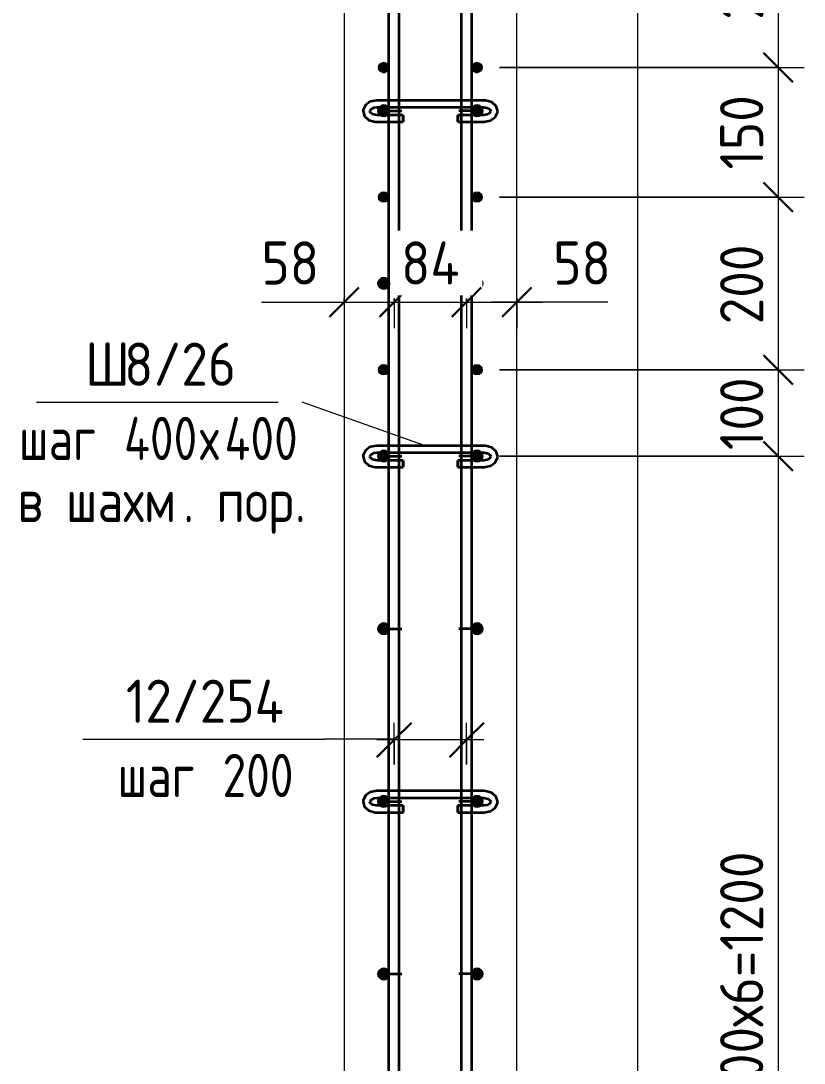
# Model space of a CAD drawing. Header units: millimetres. Extents: x 2384 to 38512, y -3571 to 48684.
# Drawn here: x 32998 to 33905, y -2023 to -816 of the extents above; entities that cross this region are included whole.
import ezdxf

# ---------------------------------------------------------------- set-up
doc = ezdxf.new("R2010")
doc.units = ezdxf.units.MM
for name, color, linetype, lineweight in [('AA_Dim', 7, 'Continuous', 9), ('AA_Dim-20', 7, 'Continuous', 9), ('AA_Oformlenie', 7, 'Continuous', 9), ('AA_Vinoska', 7, 'Continuous', 9), ('AF_Stena_Опалубка', 253, 'Continuous', 20), ('Gen_Text', 7, 'Continuous', 9), ('KR_Armatura', 7, 'Continuous', 20), ('KR_Armatura_Tonkie', 7, 'Continuous', 20)]:
    doc.layers.add(name, color=color, linetype=linetype, lineweight=lineweight)
doc.styles.add('ISOCPEUR_1', font='isocpeur.ttf', dxfattribs={"width": 0.9, "height": 50})
doc.styles.add('ISOCPEUR_2', font='isocpeur.ttf', dxfattribs={"width": 0.8, "height": 50})
doc.styles.add('ISOCPEUR_3', font='isocpeur.ttf', dxfattribs={"width": 0.85, "height": 50})
doc.dimstyles.new('00_Точн_3_знака__прозр__1', dxfattribs={"dimscale": 304.8, "dimtxt": 49.799059, "dimasz": 0.111549, "dimexe": 0.098425, "dimexo": 0.065617, "dimgap": 0.006562, "dimtad": 1, "dimdec": 3, "dimrnd": 0.001, "dimdsep": 46, "dimtxsty": 'ISOCPEUR_1', "dimblk1": 'OBLIQUE', "dimblk2": 'OBLIQUE', "dimsah": 1, "dimcen": 0.09, "dimdle": 0.098425, "dimazin": 0, "dimtfac": 1, "dimtdec": 4, "dimtix": 1, "dimtmove": 0, "dimatfit": 3, "dimfxl": 1, "dimtvp": 1, "dimtolj": 1, "dimtzin": 0, "dimlwd": 18, "dimlwe": 18, "dimarcsym": 2})
doc.dimstyles.new('01_Точн_3_знака__непрозр_', dxfattribs={"dimscale": 304.8, "dimtxt": 49.799059, "dimasz": 0.111549, "dimexe": 0.098425, "dimexo": 0.065617, "dimgap": 0.016404, "dimtad": 1, "dimdec": 3, "dimrnd": 0.001, "dimdsep": 46, "dimtxsty": 'ISOCPEUR_1', "dimblk1": 'OBLIQUE', "dimblk2": 'OBLIQUE', "dimsah": 1, "dimcen": 0.09, "dimdle": 0.098425, "dimazin": 0, "dimtfac": 1, "dimtdec": 4, "dimtix": 1, "dimtmove": 1, "dimatfit": 3, "dimfxl": 1, "dimtvp": 1, "dimtfill": 1, "dimtolj": 1, "dimtzin": 0, "dimlwd": 18, "dimlwe": 18, "dimarcsym": 2})
doc.dimstyles.new('01_Точн_3_знака__непрозр__1', dxfattribs={"dimscale": 304.8, "dimtxt": 49.799059, "dimasz": 0.111549, "dimexe": 0.098425, "dimexo": 0.065617, "dimgap": 0.016404, "dimtad": 1, "dimdec": 3, "dimrnd": 0.001, "dimdsep": 46, "dimtxsty": 'ISOCPEUR_1', "dimblk1": 'OBLIQUE', "dimblk2": 'OBLIQUE', "dimsah": 1, "dimcen": 0.09, "dimdle": 0.098425, "dimazin": 0, "dimtfac": 1, "dimtdec": 4, "dimtix": 1, "dimtmove": 0, "dimatfit": 3, "dimfxl": 1, "dimtvp": 1, "dimtfill": 1, "dimtolj": 1, "dimtzin": 0, "dimlwd": 18, "dimlwe": 18, "dimarcsym": 2})
doc.dimstyles.new('10_Раскладка_арматуры_с_засечками', dxfattribs={"dimscale": 304.8, "dimtxt": 0.18, "dimasz": 0.131234, "dimexe": 0.065617, "dimexo": 0, "dimgap": 0, "dimtad": 1, "dimdec": 3, "dimrnd": 0.001, "dimdsep": 46, "dimtxsty": 'ISOCPEUR_2', "dimblk1": 'OBLIQUE', "dimblk2": 'OBLIQUE', "dimsah": 1, "dimcen": 0.09, "dimdle": 0.065617, "dimazin": 0, "dimtfac": 1, "dimtdec": 4, "dimtix": 1, "dimtmove": 0, "dimatfit": 3, "dimfxl": 1, "dimtvp": 1, "dimtolj": 1, "dimtzin": 0, "dimlwd": 18, "dimlwe": 18, "dimarcsym": 2})

# ---------------------------------------------------------------- blocks, each defined once
blk = doc.blocks.new('261_Шпилька массив _НесАрм_РабПлоск_ - 8 А240-3919096-Сечение 10')
at = {"layer": 'KR_Armatura_Tonkie', "lineweight": 35}
for p, q in [((5362.1, -908), (5348.1, -908)), ((5348.1, -916), (5351.6, -916)), ((5360.5, -916), (5361.9, -916)), ((5374.1, -908), (5362.1, -908)), ((5362.1, -916), (5374.1, -916)), ((5446.1, -908), (5374.1, -908)), ((5374.1, -916), (5446.1, -916)), ((5458.1, -908), (5446.1, -908)), ((5446.1, -916), (5458.1, -916)), ((5472.1, -908), (5458.1, -908)), ((5458.1, -916), (5459.6, -916)), ((5468.5, -916), (5472.1, -916)), ((5352.8, -925), (5348.1, -925)), ((5361.9, -925), (5359.3, -925)), ((5374.1, -925), (5362.1, -925)), ((5378.4, -925), (5374.1, -925)), ((5378.4, -925), (5378.4, -931.8)), ((5378.4, -926.2), (5378.4, -925.1)), ((5378.4, -929.8), (5378.4, -926.2)), ((5446.1, -925), (5441.8, -925)), ((5441.8, -931.8), (5441.8, -925)), ((5441.8, -925.1), (5441.8, -926.2)), ((5441.8, -926.2), (5441.8, -929.8)), ((5458.1, -925), (5446.1, -925)), ((5460.8, -925), (5458.1, -925)), ((5472.1, -925), (5467.3, -925)), ((5348.1, -933), (5362.1, -933)), ((5362.1, -933), (5374.1, -933)), ((5374.1, -933), (5378.4, -933)), ((5378.4, -932.8), (5378.4, -930)), ((5378.4, -931.8), (5378.4, -933)), ((5441.8, -930), (5441.8, -932.8)), ((5441.8, -933), (5441.8, -931.8)), ((5441.8, -933), (5446.1, -933)), ((5446.1, -933), (5458.1, -933)), ((5458.1, -933), (5472.1, -933)), ((5361.9, -1308), (5348.1, -1308)), ((5348.1, -1316), (5351.6, -1316)), ((5360.5, -1316), (5361.9, -1316)), ((5374.1, -1308), (5362.1, -1308)), ((5362.1, -1316), (5374.1, -1316)), ((5446.1, -1308), (5374.1, -1308)), ((5374.1, -1316), (5446.1, -1316)), ((5458.1, -1308), (5446.1, -1308)), ((5446.1, -1316), (5458.1, -1316)), ((5472.1, -1308), (5458.1, -1308)), ((5458.1, -1316), (5459.6, -1316)), ((5468.5, -1316), (5472.1, -1316)), ((5352.8, -1325), (5348.1, -1325)), ((5361.9, -1325), (5359.3, -1325)), ((5374.1, -1325), (5362.1, -1325)), ((5378.4, -1325), (5374.1, -1325)), ((5378.4, -1325), (5378.4, -1331.8)), ((5378.4, -1326.2), (5378.4, -1325.1)), ((5378.4, -1332.8), (5378.4, -1326.2)), ((5446.1, -1325), (5441.8, -1325)), ((5441.8, -1331.8), (5441.8, -1325)), ((5441.8, -1325.1), (5441.8, -1326.2)), ((5441.8, -1326.2), (5441.8, -1332.8)), ((5458.1, -1325), (5446.1, -1325)), ((5460.8, -1325), (5458.1, -1325)), ((5472.1, -1325), (5467.3, -1325)), ((5348.1, -1333), (5361.9, -1333)), ((5362.1, -1333), (5374.1, -1333)), ((5374.1, -1333), (5378.4, -1333)), ((5378.4, -1331.8), (5378.4, -1333)), ((5441.8, -1333), (5441.8, -1331.8)), ((5441.8, -1333), (5446.1, -1333)), ((5446.1, -1333), (5458.1, -1333)), ((5458.1, -1333), (5472.1, -1333)), ((5362.1, -1708), (5348.1, -1708)), ((5374.1, -1708), (5362.1, -1708)), ((5446.1, -1708), (5374.1, -1708)), ((5458.1, -1708), (5446.1, -1708)), ((5472.1, -1708), (5458.1, -1708)), ((5348.1, -1716), (5351.6, -1716)), ((5352.8, -1725), (5348.1, -1725)), ((5362.1, -1725), (5359.3, -1725)), ((5360.5, -1716), (5361.9, -1716)), ((5362.1, -1716), (5374.1, -1716)), ((5374.1, -1725), (5362.1, -1725)), ((5374.1, -1716), (5446.1, -1716)), ((5378.4, -1725), (5374.1, -1725)), ((5378.4, -1725), (5378.4, -1731.8)), ((5378.4, -1726.2), (5378.4, -1725.1)), ((5378.4, -1732.8), (5378.4, -1726.2)), ((5446.1, -1725), (5441.8, -1725)), ((5441.8, -1731.8), (5441.8, -1725)), ((5441.8, -1725.1), (5441.8, -1726.2)), ((5441.8, -1726.2), (5441.8, -1732.8)), ((5446.1, -1716), (5458.1, -1716)), ((5458.1, -1725), (5446.1, -1725)), ((5458.1, -1716), (5459.6, -1716)), ((5460.8, -1725), (5458.1, -1725)), ((5472.1, -1725), (5467.3, -1725)), ((5468.5, -1716), (5472.1, -1716)), ((5348.1, -1733), (5362.1, -1733)), ((5362.1, -1733), (5374.1, -1733)), ((5374.1, -1733), (5378.4, -1733)), ((5378.4, -1731.8), (5378.4, -1733)), ((5441.8, -1733), (5441.8, -1731.8)), ((5441.8, -1733), (5446.1, -1733)), ((5446.1, -1733), (5458.1, -1733)), ((5458.1, -1733), (5472.1, -1733))]:
    blk.add_line(p, q, dxfattribs=at)
at = {"layer": 'KR_Armatura_Tonkie', "lineweight": 35, "flags": 128}
for points in [[(5348.1, -908), (5340.5, -909.5), (5334.9, -913.4), (5332.2, -918.9), (5332.1, -920.5)], [(5340.1, -920.5), (5341, -918.5), (5344.8, -916.4), (5348.1, -916)], [(5488.1, -920.5), (5486.2, -914.6), (5481.2, -910.2), (5473.9, -908.1), (5472.1, -908)], [(5472.1, -916), (5477.1, -917.1), (5479.7, -919.3), (5480.1, -920.5)], [(5332.1, -920.5), (5333.9, -926.4), (5338.9, -930.8), (5346.2, -932.9), (5348.1, -933)], [(5348.1, -925), (5343, -923.9), (5340.4, -921.7), (5340.1, -920.5)], [(5472.1, -933), (5479.6, -931.5), (5485.3, -927.6), (5487.9, -922.1), (5488.1, -920.5)], [(5480.1, -920.5), (5479.1, -922.5), (5475.3, -924.5), (5472.1, -925)], [(5348.1, -1308), (5340.5, -1309.5), (5334.9, -1313.4), (5332.2, -1318.9), (5332.1, -1320.5)], [(5340.1, -1320.5), (5341, -1318.5), (5344.8, -1316.4), (5348.1, -1316)], [(5488.1, -1320.5), (5486.2, -1314.6), (5481.2, -1310.2), (5473.9, -1308.1), (5472.1, -1308)], [(5472.1, -1316), (5477.1, -1317.1), (5479.7, -1319.3), (5480.1, -1320.5)], [(5332.1, -1320.5), (5333.9, -1326.4), (5338.9, -1330.8), (5346.2, -1332.9), (5348.1, -1333)], [(5348.1, -1325), (5343, -1323.9), (5340.4, -1321.7), (5340.1, -1320.5)], [(5472.1, -1333), (5479.6, -1331.5), (5485.3, -1327.6), (5487.9, -1322.1), (5488.1, -1320.5)], [(5480.1, -1320.5), (5479.1, -1322.5), (5475.3, -1324.5), (5472.1, -1325)], [(5348.1, -1708), (5340.5, -1709.5), (5334.9, -1713.4), (5332.2, -1718.9), (5332.1, -1720.5)], [(5488.1, -1720.5), (5486.2, -1714.6), (5481.2, -1710.2), (5473.9, -1708.1), (5472.1, -1708)], [(5332.1, -1720.5), (5333.9, -1726.4), (5338.9, -1730.8), (5346.2, -1732.9), (5348.1, -1733)], [(5340.1, -1720.5), (5341, -1718.5), (5344.8, -1716.4), (5348.1, -1716)], [(5348.1, -1725), (5343, -1723.9), (5340.4, -1721.7), (5340.1, -1720.5)], [(5472.1, -1716), (5477.1, -1717.1), (5479.7, -1719.3), (5480.1, -1720.5)], [(5472.1, -1733), (5479.6, -1731.5), (5485.3, -1727.6), (5487.9, -1722.1), (5488.1, -1720.5)], [(5480.1, -1720.5), (5479.1, -1722.5), (5475.3, -1724.5), (5472.1, -1725)]]:
    blk.add_lwpolyline(points, dxfattribs=at)
blk = doc.blocks.new('350_Стержень П торец СК-СГ _НесАрм_РабПлоск_ - 350_Стержень П торец СК-СГ _НесАрм_РабПлоск_-V101-Сечение 10')
at = {"layer": 'KR_Armatura_Tonkie', "lineweight": 35}
for points in [[(5356.1, -926), (5357.6, -925.8), (5359.1, -925.2), (5360.3, -924.2), (5361.3, -923), (5361.9, -920.9), (5362.1, -920), (5361.9, -918.4), (5361.3, -917), (5359.8, -915.4), (5359.1, -914.8), (5357.6, -914.2), (5356.1, -914), (5354.5, -914.2), (5353.1, -914.8), (5351.8, -915.8), (5350.9, -917), (5350.3, -918.4), (5350.1, -920), (5350.3, -921.6), (5350.9, -923), (5352.3, -924.6), (5353.1, -925.2), (5354.5, -925.8)], [(5356.1, -926), (5357.6, -925.8), (5359.1, -925.2), (5360.3, -924.2), (5361.3, -923), (5361.9, -920.9), (5362.1, -920), (5361.9, -918.4), (5361.3, -917), (5359.8, -915.4), (5359.1, -914.8), (5357.6, -914.2), (5356.1, -914), (5354.5, -914.2), (5353.1, -914.8), (5351.8, -915.8), (5350.9, -917), (5350.3, -918.4), (5350.1, -920), (5350.3, -921.6), (5350.9, -923), (5352.3, -924.6), (5353.1, -925.2), (5354.5, -925.8)], [(5464.1, -926), (5465.6, -925.8), (5467.7, -924.7), (5468.3, -924.2), (5469.3, -923), (5469.9, -921.6), (5470.1, -920), (5469.9, -918.4), (5469.3, -917), (5467.7, -915.3), (5467.1, -914.8), (5465.6, -914.2), (5464.1, -914), (5462.5, -914.2), (5461.1, -914.8), (5459.8, -915.8), (5458.9, -917), (5458.3, -918.4), (5458.1, -920.3), (5458.3, -921.6), (5458.9, -923), (5459.8, -924.2), (5461.1, -925.2), (5462.5, -925.8)], [(5464.1, -926), (5465.6, -925.8), (5467.7, -924.7), (5468.3, -924.2), (5469.3, -923), (5469.9, -921.6), (5470.1, -920), (5469.9, -918.4), (5469.3, -917), (5467.7, -915.3), (5467.1, -914.8), (5465.6, -914.2), (5464.1, -914), (5462.5, -914.2), (5461.1, -914.8), (5459.8, -915.8), (5458.9, -917), (5458.3, -918.4), (5458.1, -920.3), (5458.3, -921.6), (5458.9, -923), (5459.8, -924.2), (5461.1, -925.2), (5462.5, -925.8)]]:
    blk.add_hatch(color=256, dxfattribs=at).paths.add_polyline_path(points)
at = {"layer": 'AA_Oformlenie'}
for centre, start, end in [((5356.1, -920), 90, 270), ((5356.1, -920), 270, 90), ((5464.1, -920), 90, 270), ((5464.1, -920), 270, 90)]:
    blk.add_arc(centre, 6, start, end, dxfattribs=at)
at = {"layer": 'KR_Armatura_Tonkie', "lineweight": 35}
for p, q in [((5362.1, -920), (5374.1, -920)), ((5374.1, -920), (5377.1, -920)), ((5446.1, -920), (5443.1, -920)), ((5458.1, -920), (5446.1, -920))]:
    blk.add_line(p, q, dxfattribs=at)
for centre in [(5356.1, -920), (5464.1, -920)]:
    blk.add_circle(centre, 6, dxfattribs=at)
for centre, start, end in [((5356.1, -920), 0, 180), ((5464.1, -920), 0, 180), ((5356.1, -920), 180, 0), ((5464.1, -920), 180, 360)]:
    blk.add_arc(centre, 6, start, end, dxfattribs=at)
blk = doc.blocks.new('350_Стержень П торец СК-СГ _НесАрм_РабПлоск_ - 350_Стержень П торец СК-СГ _НесАрм_РабПлоск_-4215887-Сечение 10')
at = {"layer": 'KR_Armatura_Tonkie', "lineweight": 35}
for points in [[(5356.1, -726), (5357.6, -725.8), (5359.1, -725.2), (5360.3, -724.2), (5361.3, -723), (5361.9, -721.6), (5362.1, -720), (5361.9, -718.4), (5361.3, -717), (5360.3, -715.8), (5359.1, -714.8), (5357.6, -714.2), (5356.1, -714), (5354.5, -714.2), (5353.1, -714.8), (5351.8, -715.8), (5350.9, -717), (5350.3, -718.4), (5350.1, -720), (5350.3, -721.6), (5350.9, -723), (5351.8, -724.2), (5353.1, -725.2), (5354.5, -725.8)], [(5356.1, -726), (5357.6, -725.8), (5359.1, -725.2), (5360.3, -724.2), (5361.3, -723), (5361.9, -721.6), (5362.1, -720), (5361.9, -718.4), (5361.3, -717), (5360.3, -715.8), (5359.1, -714.8), (5357.6, -714.2), (5356.1, -714), (5354.5, -714.2), (5353.1, -714.8), (5351.8, -715.8), (5350.9, -717), (5350.3, -718.4), (5350.1, -720), (5350.3, -721.6), (5350.9, -723), (5351.8, -724.2), (5353.1, -725.2), (5354.5, -725.8)], [(5464.1, -726), (5465.6, -725.8), (5467.1, -725.2), (5468.3, -724.2), (5469.3, -723), (5469.9, -721.6), (5470.1, -720), (5469.9, -718.4), (5469.3, -717), (5468.3, -715.8), (5467.1, -714.8), (5465.6, -714.2), (5464.1, -714), (5462.5, -714.2), (5461.1, -714.8), (5459.8, -715.8), (5458.9, -717), (5458.3, -718.4), (5458.1, -720), (5458.3, -721.6), (5458.9, -723), (5459.8, -724.2), (5461.1, -725.2), (5462.5, -725.8)], [(5464.1, -726), (5465.6, -725.8), (5467.1, -725.2), (5468.3, -724.2), (5469.3, -723), (5469.9, -721.6), (5470.1, -720), (5469.9, -718.4), (5469.3, -717), (5468.3, -715.8), (5467.1, -714.8), (5465.6, -714.2), (5464.1, -714), (5462.5, -714.2), (5461.1, -714.8), (5459.8, -715.8), (5458.9, -717), (5458.3, -718.4), (5458.1, -720), (5458.3, -721.6), (5458.9, -723), (5459.8, -724.2), (5461.1, -725.2), (5462.5, -725.8)]]:
    blk.add_hatch(color=256, dxfattribs=at).paths.add_polyline_path(points)
at = {"layer": 'AA_Oformlenie'}
for centre, start, end in [((5356.1, -720), 90, 270), ((5356.1, -720), 270, 90), ((5464.1, -720), 90, 270), ((5464.1, -720), 270, 90)]:
    blk.add_arc(centre, 6, start, end, dxfattribs=at)
at = {"layer": 'KR_Armatura_Tonkie', "lineweight": 35}
for p, q in [((5362.1, -720), (5374.1, -720)), ((5374.1, -720), (5377.1, -720)), ((5446.1, -720), (5443.1, -720)), ((5458.1, -720), (5446.1, -720))]:
    blk.add_line(p, q, dxfattribs=at)
for centre in [(5356.1, -720), (5464.1, -720)]:
    blk.add_circle(centre, 6, dxfattribs=at)
for centre, start, end in [((5356.1, -720), 0, 180), ((5356.1, -720), 180, 0), ((5464.1, -720), 0, 180), ((5464.1, -720), 180, 360)]:
    blk.add_arc(centre, 6, start, end, dxfattribs=at)
blk = doc.blocks.new('350_Стержень П торец СК-СГ _НесАрм_РабПлоск_ - 350_Стержень П торец СК-СГ _НесАрм_РабПлоск_-V102-Сечение 10')
at = {"layer": 'KR_Armatura_Tonkie', "lineweight": 35}
for points in [[(5356.1, -1326), (5357.6, -1325.8), (5359.1, -1325.2), (5360.3, -1324.2), (5361.3, -1323), (5361.9, -1320.9), (5362, -1319.6), (5361.9, -1318.4), (5361.3, -1317), (5360.3, -1315.8), (5359.1, -1314.8), (5357.6, -1314.2), (5356.1, -1314), (5354.5, -1314.2), (5353.1, -1314.8), (5351.8, -1315.8), (5350.9, -1317), (5350.3, -1318.4), (5350.1, -1320), (5350.3, -1321.6), (5350.9, -1323), (5352.3, -1324.6), (5353.1, -1325.2), (5354.5, -1325.8)], [(5356.1, -1326), (5357.6, -1325.8), (5359.1, -1325.2), (5360.3, -1324.2), (5361.3, -1323), (5361.9, -1320.9), (5362, -1319.6), (5361.9, -1318.4), (5361.3, -1317), (5360.3, -1315.8), (5359.1, -1314.8), (5357.6, -1314.2), (5356.1, -1314), (5354.5, -1314.2), (5353.1, -1314.8), (5351.8, -1315.8), (5350.9, -1317), (5350.3, -1318.4), (5350.1, -1320), (5350.3, -1321.6), (5350.9, -1323), (5352.3, -1324.6), (5353.1, -1325.2), (5354.5, -1325.8)], [(5464.1, -1326), (5465.6, -1325.8), (5467.7, -1324.7), (5468.3, -1324.2), (5469.3, -1323), (5469.9, -1321.6), (5470, -1319.6), (5469.9, -1318.4), (5469.3, -1317), (5467.7, -1315.3), (5467.1, -1314.8), (5465.6, -1314.2), (5464.1, -1314), (5462.5, -1314.2), (5461.1, -1314.8), (5459.8, -1315.8), (5458.9, -1317), (5458.3, -1318.4), (5458.1, -1320.3), (5458.3, -1321.6), (5458.9, -1323), (5459.8, -1324.2), (5461.1, -1325.2), (5462.5, -1325.8)], [(5464.1, -1326), (5465.6, -1325.8), (5467.7, -1324.7), (5468.3, -1324.2), (5469.3, -1323), (5469.9, -1321.6), (5470, -1319.6), (5469.9, -1318.4), (5469.3, -1317), (5467.7, -1315.3), (5467.1, -1314.8), (5465.6, -1314.2), (5464.1, -1314), (5462.5, -1314.2), (5461.1, -1314.8), (5459.8, -1315.8), (5458.9, -1317), (5458.3, -1318.4), (5458.1, -1320.3), (5458.3, -1321.6), (5458.9, -1323), (5459.8, -1324.2), (5461.1, -1325.2), (5462.5, -1325.8)]]:
    blk.add_hatch(color=256, dxfattribs=at).paths.add_polyline_path(points)
at = {"layer": 'AA_Oformlenie'}
for centre, start, end in [((5356.1, -1320), 90, 270), ((5356.1, -1320), 270, 90), ((5464.1, -1320), 90, 270), ((5464.1, -1320), 270, 90)]:
    blk.add_arc(centre, 6, start, end, dxfattribs=at)
at = {"layer": 'KR_Armatura_Tonkie', "lineweight": 35}
for p, q in [((5362.1, -1320), (5374.1, -1320)), ((5374.1, -1320), (5377.1, -1320)), ((5446.1, -1320), (5443.1, -1320)), ((5458.1, -1320), (5446.1, -1320))]:
    blk.add_line(p, q, dxfattribs=at)
for centre in [(5356.1, -1320), (5464.1, -1320)]:
    blk.add_circle(centre, 6, dxfattribs=at)
for centre, start, end in [((5356.1, -1320), 0, 180), ((5464.1, -1320), 0, 180), ((5356.1, -1320), 180, 0), ((5464.1, -1320), 180, 0)]:
    blk.add_arc(centre, 6, start, end, dxfattribs=at)
blk = doc.blocks.new('011_Прямоугольник обрыва _ЭлУзла_ - 011_Прямоугольник обрыва _ЭлУзла_-3913280-Сечение 10')
at = {"layer": 'AA_Oformlenie'}
blk.add_line((5650.1, -483.2), (5650.1, -2171.1), dxfattribs=at)
blk = doc.blocks.new('DIMBLOCK205-Сечение 10')
at = {"layer": 'AA_Dim-20', "lineweight": 30}
for p, q in [((33875.1, -470), (33858.1, -453)), ((33875.1, -470), (33892.1, -487)), ((33875.1, -870), (33858.1, -853)), ((33875.1, -870), (33892.1, -887))]:
    blk.add_line(p, q, dxfattribs=at)
at = {"layer": 'AA_Dim-20', "lineweight": 18}
for p, q in [((33552.2, -470), (33905.1, -470)), ((33875.1, -470), (33552.2, -470)), ((33875.1, -470), (33875.1, -870)), ((33552.2, -870), (33905.1, -870)), ((33875.1, -870), (33552.2, -870))]:
    blk.add_line(p, q, dxfattribs=at)
at = {"layer": 'AA_Dim-20', "color": 0, "lineweight": 18, "insert": (33807.8, -814.6), "char_height": 50, "width": 347.061, "attachment_point": 1, "rotation": 90, "line_spacing_factor": 1.149209, "style": 'ISOCPEUR_1'}
blk.add_mtext('200х2=400', dxfattribs=at)
blk = doc.blocks.new('_Oblique')
at = {"color": 0, "linetype": 'ByBlock', "lineweight": -2}
blk.add_line((-0.5, -0.5), (0.5, 0.5), dxfattribs=at)
blk = doc.blocks.new('DIMBLOCK206-Сечение 10')
at = {"layer": 'AA_Dim-20', "lineweight": 30}
for p, q in [((33875.1, -870), (33858.1, -853)), ((33875.1, -870), (33892.1, -887)), ((33875.1, -1020), (33858.1, -1003)), ((33875.1, -1020), (33892.1, -1037))]:
    blk.add_line(p, q, dxfattribs=at)
at = {"layer": 'AA_Dim-20', "lineweight": 18}
for p, q in [((33552.2, -870), (33905.1, -870)), ((33875.1, -870), (33552.2, -870)), ((33875.1, -870), (33875.1, -1020)), ((33552.2, -1020), (33905.1, -1020)), ((33875.1, -1020), (33552.2, -1020))]:
    blk.add_line(p, q, dxfattribs=at)
at = {"layer": 'AA_Dim-20', "color": 0, "lineweight": 18, "insert": (33807.8, -988.1), "char_height": 50, "width": 103.429, "attachment_point": 1, "rotation": 90, "line_spacing_factor": 1.149209, "style": 'ISOCPEUR_1'}
blk.add_mtext('150', dxfattribs=at)
blk = doc.blocks.new('DIMBLOCK207-Сечение 10')
at = {"layer": 'AA_Dim-20', "lineweight": 30}
for p, q in [((33875.1, -1020), (33858.1, -1003)), ((33875.1, -1020), (33892.1, -1037)), ((33875.1, -1220), (33858.1, -1203)), ((33875.1, -1220), (33892.1, -1237))]:
    blk.add_line(p, q, dxfattribs=at)
at = {"layer": 'AA_Dim-20', "lineweight": 18}
for p, q in [((33552.2, -1020), (33905.1, -1020)), ((33875.1, -1020), (33552.2, -1020)), ((33875.1, -1020), (33875.1, -1220)), ((33552.2, -1220), (33905.1, -1220)), ((33875.1, -1220), (33552.2, -1220))]:
    blk.add_line(p, q, dxfattribs=at)
at = {"layer": 'AA_Dim-20', "color": 0, "lineweight": 18, "insert": (33807.8, -1167.4), "char_height": 50, "width": 113.772, "attachment_point": 1, "rotation": 90, "line_spacing_factor": 1.149209, "style": 'ISOCPEUR_1'}
blk.add_mtext('200', dxfattribs=at)
blk = doc.blocks.new('DIMBLOCK208-Сечение 10')
at = {"layer": 'AA_Dim-20', "lineweight": 30}
for p, q in [((33875.1, -1220), (33858.1, -1203)), ((33875.1, -1220), (33892.1, -1237)), ((33875.1, -1320), (33858.1, -1303)), ((33875.1, -1320), (33892.1, -1337))]:
    blk.add_line(p, q, dxfattribs=at)
at = {"layer": 'AA_Dim-20', "lineweight": 18}
for p, q in [((33552.2, -1220), (33905.1, -1220)), ((33875.1, -1220), (33552.2, -1220)), ((33875.1, -1220), (33875.1, -1320)), ((33552.2, -1320), (33905.1, -1320)), ((33875.1, -1320), (33552.2, -1320))]:
    blk.add_line(p, q, dxfattribs=at)
at = {"layer": 'AA_Dim-20', "color": 0, "lineweight": 18, "insert": (33807.8, -1313.1), "char_height": 50, "width": 103.429, "attachment_point": 1, "rotation": 90, "line_spacing_factor": 1.149209, "style": 'ISOCPEUR_1'}
blk.add_mtext('100', dxfattribs=at)
blk = doc.blocks.new('DIMBLOCK209-Сечение 10')
at = {"layer": 'AA_Dim-20', "lineweight": 30}
for p, q in [((33875.1, -1320), (33858.1, -1303)), ((33875.1, -1320), (33892.1, -1337)), ((33875.1, -2520), (33858.1, -2503)), ((33875.1, -2520), (33892.1, -2537))]:
    blk.add_line(p, q, dxfattribs=at)
at = {"layer": 'AA_Dim-20', "lineweight": 18}
for p, q in [((33552.2, -1320), (33905.1, -1320)), ((33875.1, -1320), (33552.2, -1320)), ((33875.1, -1320), (33875.1, -2520)), ((33552.2, -2520), (33905.1, -2520)), ((33875.1, -2520), (33552.2, -2520))]:
    blk.add_line(p, q, dxfattribs=at)
at = {"layer": 'AA_Dim-20', "color": 0, "lineweight": 18, "insert": (33807.8, -2073.7), "char_height": 50, "width": 368.896, "attachment_point": 1, "rotation": 90, "line_spacing_factor": 1.149209, "style": 'ISOCPEUR_1'}
blk.add_mtext('200х6=1200', dxfattribs=at)
blk = doc.blocks.new('DIMBLOCK222-Сечение 10')
at = {"layer": 'AA_Dim-20', "lineweight": 30}
for p, q in [((33372.2, -1141.8), (33389.2, -1124.8)), ((33430.2, -1141.8), (33447.2, -1124.8)), ((33372.2, -1141.8), (33355.2, -1158.8)), ((33430.2, -1141.8), (33413.2, -1158.8))]:
    blk.add_line(p, q, dxfattribs=at)
at = {"layer": 'AA_Dim-20', "lineweight": 18}
for p, q in [((33276.6, -1141.8), (33359.8, -1141.8)), ((33342.2, -1141.8), (33430.2, -1141.8)), ((33359.8, -1141.8), (33401.2, -1141.8)), ((33372.2, -1137.7), (33372.2, -1171.8)), ((33372.2, -1141.8), (33372.2, -1137.7)), ((33430.2, -1137.7), (33430.2, -1171.8)), ((33430.2, -1141.8), (33430.2, -1137.7))]:
    blk.add_line(p, q, dxfattribs=at)
at = {"layer": 'AA_Dim-20', "color": 0, "lineweight": 18, "insert": (33276.6, -1071.4), "char_height": 50, "width": 75.848, "attachment_point": 1, "line_spacing_factor": 1.149209, "style": 'ISOCPEUR_1', "bg_fill": 3, "box_fill_scale": 1.25, "bg_fill_color": 256, "bg_fill_true_color": 13158600, "bg_fill_transparency": 0}
blk.add_mtext('58', dxfattribs=at)
blk = doc.blocks.new('DIMBLOCK223-Сечение 10')
at = {"layer": 'AA_Dim-20', "lineweight": 30}
for p, q in [((33430.2, -1141.8), (33447.2, -1124.8)), ((33514.2, -1141.8), (33531.2, -1124.8)), ((33430.2, -1141.8), (33413.2, -1158.8)), ((33514.2, -1141.8), (33497.2, -1158.8))]:
    blk.add_line(p, q, dxfattribs=at)
at = {"layer": 'AA_Dim-20', "lineweight": 18}
for p, q in [((33430.2, -1137.7), (33430.2, -1171.8)), ((33430.2, -1141.8), (33430.2, -1137.7)), ((33430.2, -1141.8), (33514.2, -1141.8)), ((33514.2, -1137.7), (33514.2, -1171.8)), ((33514.2, -1141.8), (33514.2, -1137.7))]:
    blk.add_line(p, q, dxfattribs=at)
at = {"layer": 'AA_Dim-20', "color": 0, "lineweight": 18, "insert": (33438.2, -1071.4), "char_height": 50, "width": 81.594, "attachment_point": 1, "line_spacing_factor": 1.149209, "style": 'ISOCPEUR_1', "bg_fill": 3, "box_fill_scale": 1.25, "bg_fill_color": 256, "bg_fill_true_color": 13158600, "bg_fill_transparency": 0}
blk.add_mtext('84', dxfattribs=at)
blk = doc.blocks.new('DIMBLOCK224-Сечение 10')
at = {"layer": 'AA_Dim-20', "lineweight": 30}
for p, q in [((33514.2, -1141.8), (33531.2, -1124.8)), ((33572.2, -1141.8), (33589.2, -1124.8)), ((33514.2, -1141.8), (33497.2, -1158.8)), ((33572.2, -1141.8), (33555.2, -1158.8))]:
    blk.add_line(p, q, dxfattribs=at)
at = {"layer": 'AA_Dim-20', "lineweight": 18}
for p, q in [((33514.2, -1137.7), (33514.2, -1171.8)), ((33514.2, -1141.8), (33514.2, -1137.7)), ((33514.2, -1141.8), (33602.2, -1141.8)), ((33594.5, -1141.8), (33543.2, -1141.8)), ((33572.2, -1137.7), (33572.2, -1171.8)), ((33572.2, -1141.8), (33572.2, -1137.7)), ((33677.7, -1141.8), (33594.5, -1141.8))]:
    blk.add_line(p, q, dxfattribs=at)
at = {"layer": 'AA_Dim-20', "color": 0, "lineweight": 18, "insert": (33614.5, -1071.4), "char_height": 50, "width": 75.848, "attachment_point": 1, "line_spacing_factor": 1.149209, "style": 'ISOCPEUR_1', "bg_fill": 3, "box_fill_scale": 1.25, "bg_fill_color": 256, "bg_fill_true_color": 13158600, "bg_fill_transparency": 0}
blk.add_mtext('58', dxfattribs=at)
blk = doc.blocks.new('042_М_Арматуры - Диам длина поз _ Комментарий-2260297-Сечение 10')
at = {"layer": 'AA_Vinoska'}
blk.add_line((4076.2, -175), (4356.2, -175), dxfattribs=at)
blk = doc.blocks.new('DIMBLOCK226-Сечение 10')
at = {"layer": 'AA_Dim-20', "lineweight": 30}
for p, q in [((33430.2, -1648.9), (33450.2, -1628.9)), ((33514.2, -1648.9), (33534.2, -1628.9)), ((33430.2, -1648.9), (33410.2, -1668.9)), ((33514.2, -1648.9), (33494.2, -1668.9))]:
    blk.add_line(p, q, dxfattribs=at)
at = {"layer": 'AA_Dim-20', "lineweight": 18}
for p, q in [((33430.2, -1677.2), (33430.2, -1628.9)), ((33514.2, -1677.2), (33514.2, -1628.9)), ((33534.2, -1648.9), (33410.2, -1648.9)), ((33430.2, -1648.9), (33430.2, -1677.2)), ((33514.2, -1648.9), (33514.2, -1677.2))]:
    blk.add_line(p, q, dxfattribs=at)

msp = doc.modelspace()

# ---------------------------------------------------------------- hatches: boundary and pattern name
at = {"layer": 'KR_Armatura'}
h = msp.add_hatch(color=256, dxfattribs=at)
edge = h.paths.add_edge_path()
edge.add_arc((33418.2, -869.9998), 6, 0, 360)
for points in [[(33418.2, -875.9998), (33423.3961, -872.9998), (33423.3961, -866.9998), (33418.2, -863.9998), (33413.0038, -866.9998), (33413.0038, -872.9998)], [(33526.2, -875.9998), (33531.3961, -872.9998), (33531.3961, -866.9998), (33526.2, -863.9998), (33521.0038, -866.9998), (33521.0038, -872.9998)], [(33415.2, -1025.1959), (33421.2, -1025.1959), (33424.2, -1019.9998), (33421.2, -1014.8036), (33415.2, -1014.8036), (33412.2, -1019.9998)], [(33523.2, -1025.1959), (33529.2, -1025.1959), (33532.2, -1019.9998), (33529.2, -1014.8036), (33523.2, -1014.8036), (33520.2, -1019.9998)], [(33421.2, -1225.1959), (33424.2, -1219.9998), (33421.2, -1214.8036), (33415.2, -1214.8036), (33412.2, -1219.9998), (33415.2, -1225.1959)], [(33529.2, -1225.1959), (33532.2, -1219.9998), (33529.2, -1214.8036), (33523.2, -1214.8036), (33520.2, -1219.9998), (33523.2, -1225.1959)], [(33418.2, -1326), (33423.3961, -1323), (33423.3961, -1317), (33418.2, -1314), (33413.0038, -1317), (33413.0038, -1323), (33414.4655, -1323.8439)], [(33418.2, -1326), (33423.3961, -1323), (33423.3961, -1317), (33418.2, -1314), (33413.0038, -1317), (33413.0038, -1323), (33414.4655, -1323.8439)], [(33526.2, -1326), (33531.3961, -1323), (33531.3961, -1317), (33526.2, -1314), (33521.0038, -1317), (33521.0038, -1323)], [(33526.2, -1326), (33531.3961, -1323), (33531.3961, -1317), (33526.2, -1314), (33521.0038, -1317), (33521.0038, -1323)], [(33418.2, -1526), (33423.3961, -1523), (33423.3961, -1517), (33418.2, -1514), (33413.0038, -1517), (33413.0038, -1523)], [(33418.2, -1526), (33423.3961, -1523), (33423.3961, -1517), (33418.2, -1514), (33413.0038, -1517), (33413.0038, -1523)], [(33526.2, -1526), (33531.3961, -1523), (33531.3961, -1517), (33526.2, -1514), (33521.0038, -1517), (33521.0038, -1523)], [(33526.2, -1526), (33531.3961, -1523), (33531.3961, -1517), (33526.2, -1514), (33521.0038, -1517), (33521.0038, -1523)], [(33418.2, -1726), (33423.3961, -1723), (33423.3961, -1717), (33418.2, -1714), (33413.0038, -1717), (33413.0038, -1723), (33414.4908, -1723.8585)], [(33418.2, -1726), (33423.3961, -1723), (33423.3961, -1717), (33418.2, -1714), (33413.0038, -1717), (33413.0038, -1723), (33414.4908, -1723.8585)], [(33526.2, -1726), (33531.3961, -1723), (33531.3961, -1717), (33526.2, -1714), (33521.0038, -1717), (33521.0038, -1723), (33522.4908, -1723.8585)], [(33526.2, -1726), (33531.3961, -1723), (33531.3961, -1717), (33526.2, -1714), (33521.0038, -1717), (33521.0038, -1723), (33522.4908, -1723.8585)], [(33418.2, -1926), (33423.3961, -1923), (33423.3961, -1917), (33418.2, -1914), (33413.0038, -1917), (33413.0038, -1923)], [(33418.2, -1926), (33423.3961, -1923), (33423.3961, -1917), (33418.2, -1914), (33413.0038, -1917), (33413.0038, -1923)], [(33526.2, -1926), (33531.3961, -1923), (33531.3961, -1917), (33526.2, -1914), (33521.0038, -1917), (33521.0038, -1923)], [(33526.2, -1926), (33531.3961, -1923), (33531.3961, -1917), (33526.2, -1914), (33521.0038, -1917), (33521.0038, -1923)]]:
    msp.add_hatch(color=256, dxfattribs=at).paths.add_polyline_path(points)
h = msp.add_hatch(color=256, dxfattribs=at)
edge = h.paths.add_edge_path()
edge.add_arc((33526.2, -869.9998), 6, 0, 360)
h = msp.add_hatch(color=256, dxfattribs=at)
edge = h.paths.add_edge_path()
edge.add_arc((33418.2, -1019.9998), 6, 0, 360)
h = msp.add_hatch(color=256, dxfattribs=at)
edge = h.paths.add_edge_path()
edge.add_arc((33526.2, -1019.9998), 6, 0, 360)
h = msp.add_hatch(color=256, dxfattribs=at)
edge = h.paths.add_edge_path()
edge.add_arc((33418.2, -1219.9998), 6, 0, 360)
h = msp.add_hatch(color=256, dxfattribs=at)
edge = h.paths.add_edge_path()
edge.add_arc((33526.2, -1219.9998), 6, 0, 360)
h = msp.add_hatch(color=256, dxfattribs=at)
edge = h.paths.add_edge_path()
edge.add_arc((33418.2, -1320), 6, 0, 360)
h = msp.add_hatch(color=256, dxfattribs=at)
edge = h.paths.add_edge_path()
edge.add_arc((33418.2, -1320), 6, 0, 360)
h = msp.add_hatch(color=256, dxfattribs=at)
edge = h.paths.add_edge_path()
edge.add_arc((33526.2, -1320), 6, 0, 360)
h = msp.add_hatch(color=256, dxfattribs=at)
edge = h.paths.add_edge_path()
edge.add_arc((33526.2, -1320), 6, 0, 360)
h = msp.add_hatch(color=256, dxfattribs=at)
edge = h.paths.add_edge_path()
edge.add_arc((33418.2, -1520), 6, 0, 360)
h = msp.add_hatch(color=256, dxfattribs=at)
edge = h.paths.add_edge_path()
edge.add_arc((33418.2, -1520), 6, 0, 360)
h = msp.add_hatch(color=256, dxfattribs=at)
edge = h.paths.add_edge_path()
edge.add_arc((33526.2, -1520), 6, 0, 360)
h = msp.add_hatch(color=256, dxfattribs=at)
edge = h.paths.add_edge_path()
edge.add_arc((33526.2, -1520), 6, 0, 360)
h = msp.add_hatch(color=256, dxfattribs=at)
edge = h.paths.add_edge_path()
edge.add_arc((33418.2, -1720), 6, 0, 360)
h = msp.add_hatch(color=256, dxfattribs=at)
edge = h.paths.add_edge_path()
edge.add_arc((33418.2, -1720), 6, 0, 360)
h = msp.add_hatch(color=256, dxfattribs=at)
edge = h.paths.add_edge_path()
edge.add_arc((33526.2, -1720), 6, 0, 360)
h = msp.add_hatch(color=256, dxfattribs=at)
edge = h.paths.add_edge_path()
edge.add_arc((33526.2, -1720), 6, 0, 360)
h = msp.add_hatch(color=256, dxfattribs=at)
edge = h.paths.add_edge_path()
edge.add_arc((33418.2, -1920), 6, 0, 360)
h = msp.add_hatch(color=256, dxfattribs=at)
edge = h.paths.add_edge_path()
edge.add_arc((33418.2, -1920), 6, 0, 360)
h = msp.add_hatch(color=256, dxfattribs=at)
edge = h.paths.add_edge_path()
edge.add_arc((33526.2, -1920), 6, 0, 360)
h = msp.add_hatch(color=256, dxfattribs=at)
edge = h.paths.add_edge_path()
edge.add_arc((33526.2, -1920), 6, 0, 360)

# ---------------------------------------------------------------- linework, layer by layer
at = {"layer": 'AA_Vinoska'}
for p, q in [((33464.199, -1307.3488), (33323.711, -1257.7267)), ((33431.4432, -1648.1351), (33349.767, -1648.1351))]:
    msp.add_line(p, q, dxfattribs=at)
at = {"layer": 'AF_Stena_Опалубка'}
for p, q in [((33372.2, 0), (33372.2, -2570)), ((33572.2, -2570), (33572.2, 0))]:
    msp.add_line(p, q, dxfattribs=at)
at = {"layer": 'KR_Armatura'}
for p, q in [((33418.2, -863.9998), (33413.0038, -866.9998)), ((33413.0038, -866.9998), (33413.0038, -872.9998)), ((33423.3961, -866.9998), (33418.2, -863.9998)), ((33423.3961, -872.9998), (33423.3961, -866.9998)), ((33526.2, -863.9998), (33521.0038, -866.9998)), ((33521.0038, -866.9998), (33521.0038, -872.9998)), ((33531.3961, -866.9998), (33526.2, -863.9998)), ((33531.3961, -872.9998), (33531.3961, -866.9998)), ((33413.0038, -872.9998), (33418.2, -875.9998)), ((33418.2, -875.9998), (33423.3961, -872.9998)), ((33521.0038, -872.9998), (33526.2, -875.9998)), ((33526.2, -875.9998), (33531.3961, -872.9998)), ((33415.2, -1014.8036), (33412.2, -1019.9998)), ((33412.2, -1019.9998), (33415.2, -1025.1959)), ((33421.2, -1014.8036), (33415.2, -1014.8036)), ((33415.2, -1025.1959), (33421.2, -1025.1959)), ((33424.2, -1019.9998), (33421.2, -1014.8036)), ((33421.2, -1025.1959), (33424.2, -1019.9998)), ((33523.2, -1014.8036), (33520.2, -1019.9998)), ((33520.2, -1019.9998), (33523.2, -1025.1959)), ((33529.2, -1014.8036), (33523.2, -1014.8036)), ((33523.2, -1025.1959), (33529.2, -1025.1959)), ((33532.2, -1019.9998), (33529.2, -1014.8036)), ((33529.2, -1025.1959), (33532.2, -1019.9998)), ((33415.2, -1214.8036), (33412.2, -1219.9998)), ((33421.2, -1214.8036), (33415.2, -1214.8036)), ((33424.2, -1219.9998), (33421.2, -1214.8036)), ((33523.2, -1214.8036), (33520.2, -1219.9998)), ((33529.2, -1214.8036), (33523.2, -1214.8036)), ((33532.2, -1219.9998), (33529.2, -1214.8036)), ((33412.2, -1219.9998), (33415.2, -1225.1959)), ((33415.2, -1225.1959), (33421.2, -1225.1959)), ((33421.2, -1225.1959), (33424.2, -1219.9998)), ((33520.2, -1219.9998), (33523.2, -1225.1959)), ((33523.2, -1225.1959), (33529.2, -1225.1959)), ((33529.2, -1225.1959), (33532.2, -1219.9998)), ((33418.2, -1314), (33413.0038, -1317)), ((33418.2, -1314), (33413.0038, -1317)), ((33423.3961, -1317), (33418.2, -1314)), ((33423.3961, -1317), (33418.2, -1314)), ((33526.2, -1314), (33521.0038, -1317)), ((33526.2, -1314), (33521.0038, -1317)), ((33531.3961, -1317), (33526.2, -1314)), ((33531.3961, -1317), (33526.2, -1314)), ((33413.0038, -1317), (33413.0038, -1323)), ((33413.0038, -1317), (33413.0038, -1323)), ((33413.0038, -1323), (33414.4655, -1323.8439)), ((33413.0038, -1323), (33414.4655, -1323.8439)), ((33414.4655, -1323.8439), (33418.2, -1326)), ((33414.4655, -1323.8439), (33418.2, -1326)), ((33418.2, -1326), (33423.3961, -1323)), ((33418.2, -1326), (33423.3961, -1323)), ((33423.3961, -1323), (33423.3961, -1317)), ((33423.3961, -1323), (33423.3961, -1317)), ((33521.0038, -1317), (33521.0038, -1323)), ((33521.0038, -1317), (33521.0038, -1323)), ((33521.0038, -1323), (33526.2, -1326)), ((33521.0038, -1323), (33526.2, -1326)), ((33526.2, -1326), (33531.3961, -1323)), ((33526.2, -1326), (33531.3961, -1323)), ((33531.3961, -1323), (33531.3961, -1317)), ((33531.3961, -1323), (33531.3961, -1317)), ((33418.2, -1514), (33413.0038, -1517)), ((33418.2, -1514), (33413.0038, -1517)), ((33413.0038, -1517), (33413.0038, -1523)), ((33413.0038, -1517), (33413.0038, -1523)), ((33423.3961, -1517), (33418.2, -1514)), ((33423.3961, -1517), (33418.2, -1514)), ((33423.3961, -1523), (33423.3961, -1517)), ((33423.3961, -1523), (33423.3961, -1517)), ((33526.2, -1514), (33521.0038, -1517)), ((33526.2, -1514), (33521.0038, -1517)), ((33521.0038, -1517), (33521.0038, -1523)), ((33521.0038, -1517), (33521.0038, -1523)), ((33531.3961, -1517), (33526.2, -1514)), ((33531.3961, -1517), (33526.2, -1514)), ((33531.3961, -1523), (33531.3961, -1517)), ((33531.3961, -1523), (33531.3961, -1517)), ((33413.0038, -1523), (33418.2, -1526)), ((33413.0038, -1523), (33418.2, -1526)), ((33418.2, -1526), (33423.3961, -1523)), ((33418.2, -1526), (33423.3961, -1523)), ((33521.0038, -1523), (33526.2, -1526)), ((33521.0038, -1523), (33526.2, -1526)), ((33526.2, -1526), (33531.3961, -1523)), ((33526.2, -1526), (33531.3961, -1523)), ((33418.2, -1714), (33413.0038, -1717)), ((33418.2, -1714), (33413.0038, -1717)), ((33423.3961, -1717), (33418.2, -1714)), ((33423.3961, -1717), (33418.2, -1714)), ((33526.2, -1714), (33521.0038, -1717)), ((33526.2, -1714), (33521.0038, -1717)), ((33531.3961, -1717), (33526.2, -1714)), ((33531.3961, -1717), (33526.2, -1714)), ((33413.0038, -1717), (33413.0038, -1723)), ((33413.0038, -1717), (33413.0038, -1723)), ((33413.0038, -1723), (33414.4908, -1723.8585)), ((33413.0038, -1723), (33414.4908, -1723.8585)), ((33414.4908, -1723.8585), (33418.2, -1726)), ((33414.4908, -1723.8585), (33418.2, -1726)), ((33418.2, -1726), (33423.3961, -1723)), ((33418.2, -1726), (33423.3961, -1723)), ((33423.3961, -1723), (33423.3961, -1717)), ((33423.3961, -1723), (33423.3961, -1717)), ((33521.0038, -1717), (33521.0038, -1723)), ((33521.0038, -1717), (33521.0038, -1723)), ((33521.0038, -1723), (33522.4908, -1723.8585)), ((33521.0038, -1723), (33522.4908, -1723.8585)), ((33522.4908, -1723.8585), (33526.2, -1726)), ((33522.4908, -1723.8585), (33526.2, -1726)), ((33526.2, -1726), (33531.3961, -1723)), ((33526.2, -1726), (33531.3961, -1723)), ((33531.3961, -1723), (33531.3961, -1717)), ((33531.3961, -1723), (33531.3961, -1717)), ((33418.2, -1914), (33413.0038, -1917)), ((33418.2, -1914), (33413.0038, -1917)), ((33413.0038, -1917), (33413.0038, -1923)), ((33413.0038, -1917), (33413.0038, -1923)), ((33423.3961, -1917), (33418.2, -1914)), ((33423.3961, -1917), (33418.2, -1914)), ((33423.3961, -1923), (33423.3961, -1917)), ((33423.3961, -1923), (33423.3961, -1917)), ((33526.2, -1914), (33521.0038, -1917)), ((33526.2, -1914), (33521.0038, -1917)), ((33521.0038, -1917), (33521.0038, -1923)), ((33521.0038, -1917), (33521.0038, -1923)), ((33531.3961, -1917), (33526.2, -1914)), ((33531.3961, -1917), (33526.2, -1914)), ((33531.3961, -1923), (33531.3961, -1917)), ((33531.3961, -1923), (33531.3961, -1917)), ((33413.0038, -1923), (33418.2, -1926)), ((33413.0038, -1923), (33418.2, -1926)), ((33418.2, -1926), (33423.3961, -1923)), ((33418.2, -1926), (33423.3961, -1923)), ((33521.0038, -1923), (33526.2, -1926)), ((33521.0038, -1923), (33526.2, -1926)), ((33526.2, -1926), (33531.3961, -1923)), ((33526.2, -1926), (33531.3961, -1923))]:
    msp.add_line(p, q, dxfattribs=at)
for centre in [(33418.2, -869.9998), (33526.2, -869.9998), (33418.2, -1019.9998), (33526.2, -1019.9998), (33418.2, -1219.9998), (33526.2, -1219.9998), (33418.2, -1320), (33418.2, -1320), (33526.2, -1320), (33526.2, -1320), (33418.2, -1520), (33418.2, -1520), (33526.2, -1520), (33526.2, -1520), (33418.2, -1720), (33418.2, -1720), (33526.2, -1720), (33526.2, -1720), (33418.2, -1920), (33418.2, -1920), (33526.2, -1920), (33526.2, -1920)]:
    msp.add_circle(centre, 6, dxfattribs=at)
at = {"layer": 'KR_Armatura_Tonkie', "lineweight": 35}
for p, q in [((33424.2, -2562), (33424.2, -30)), ((33436.2, -2562), (33436.2, -30)), ((33508.2, -2562), (33508.2, -30)), ((33520.2, -2562), (33520.2, -30))]:
    msp.add_line(p, q, dxfattribs=at)

# ---------------------------------------------------------------- block references
at = {"layer": 'AA_Oformlenie'}
msp.add_blockref('011_Прямоугольник обрыва _ЭлУзла_ - 011_Прямоугольник обрыва _ЭлУзла_-3913280-Сечение 10', (28062.1383, 0), dxfattribs=at)
at = {"layer": 'AA_Vinoska'}
for p in [(28939.6841, -1082.7425), (28993.613, -1473.1509)]:
    msp.add_blockref('042_М_Арматуры - Диам длина поз _ Комментарий-2260297-Сечение 10', p, dxfattribs=at)
at = {"layer": 'KR_Armatura_Tonkie', "lineweight": 35}
for name, p in [('261_Шпилька массив _НесАрм_РабПлоск_ - 8 А240-3919096-Сечение 10', (28062.1383, 0)), ('350_Стержень П торец СК-СГ _НесАрм_РабПлоск_ - 350_Стержень П торец СК-СГ _НесАрм_РабПлоск_-V101-Сечение 10', (28062.1383, 0)), ('350_Стержень П торец СК-СГ _НесАрм_РабПлоск_ - 350_Стержень П торец СК-СГ _НесАрм_РабПлоск_-4215887-Сечение 10', (28062.1383, -400)), ('350_Стержень П торец СК-СГ _НесАрм_РабПлоск_ - 350_Стержень П торец СК-СГ _НесАрм_РабПлоск_-V102-Сечение 10', (28062.1383, 0)), ('350_Стержень П торец СК-СГ _НесАрм_РабПлоск_ - 350_Стержень П торец СК-СГ _НесАрм_РабПлоск_-4215887-Сечение 10', (28062.1383, -800)), ('350_Стержень П торец СК-СГ _НесАрм_РабПлоск_ - 350_Стержень П торец СК-СГ _НесАрм_РабПлоск_-V101-Сечение 10', (28062.1383, -800)), ('350_Стержень П торец СК-СГ _НесАрм_РабПлоск_ - 350_Стержень П торец СК-СГ _НесАрм_РабПлоск_-4215887-Сечение 10', (28062.1383, -1200))]:
    msp.add_blockref(name, p, dxfattribs=at)

# ---------------------------------------------------------------- texts
at = {"layer": 'AA_Vinoska', "char_height": 50, "attachment_point": 1}
for s, insert, width, style in [('\\fISOCPEUR|b0|i0|c204|p34|;\\W.9;Ш', (33072.151, -1188.6446), 54.835425, 'ISOCPEUR_1'), ('8/26', (33117.3947, -1188.6446), 155.84805, 'ISOCPEUR_1'), (' 400', (33091.8593, -1274.6256), 137.2489, 'ISOCPEUR_2'), ('400', (33233.676, -1274.6256), 107.7468, 'ISOCPEUR_2'), ('шаг', (32995.551, -1274.6256), 116.7257, 'ISOCPEUR_2'), ('\\fISOCPEUR|b0|i0|c204|p34|;\\W.8;х', (33205.101, -1274.6256), 34.6329, 'ISOCPEUR_2'), ('12/254', (33119.5098, -1579.053), 226.556887, 'ISOCPEUR_1'), (' 200', (33206.1081, -1665.034), 133.4008, 'ISOCPEUR_2'), ('шаг', (33109.7998, -1665.034), 116.7257, 'ISOCPEUR_2')]:
    msp.add_mtext(s, dxfattribs=dict(at, insert=insert, width=width, style=style))
at = {"layer": 'Gen_Text', "char_height": 50, "attachment_point": 1, "style": 'ISOCPEUR_3'}
for s, insert, width in [('\\fISOCPEUR|b0|i0|c204|p34|;\\W.85; ', (33024.1408, -1346.5189), 31.345981), ('\\fISOCPEUR|b0|i0|c204|p34|;\\W.85;в', (32993.7798, -1346.5189), 36.797456), ('шахм', (33050.0038, -1346.5189), 164.907119), ('пор', (33224.2981, -1346.5189), 110.392369), ('. ', (33186.0658, -1346.5189), 46.337538), ('\\fISOCPEUR|b0|i0|c204|p34|;\\W.85;.', (33315.3809, -1346.5189), 14.991556)]:
    msp.add_mtext(s, dxfattribs=dict(at, insert=insert, width=width))

# ---------------------------------------------------------------- dimensions: what is measured, and where the dimension line sits
at = {"layer": 'AA_Dim', "lineweight": 18}
for base, p1, p2, override, picture, middle in [((33875.145, -869.9998), (33532.2, -469.9998), (33532.2, -869.9998), {"dimpost": '200х2=<>', "dimfxl": 400}, 'DIMBLOCK205-Сечение 10', (33848.145, -669.9998)), ((33875.145, -1019.9998), (33532.2, -869.9998), (33532.2, -1019.9998), {"dimpost": '<>', "dimfxl": 150}, 'DIMBLOCK206-Сечение 10', (33848.145, -944.9998)), ((33875.145, -1219.9998), (33532.2, -1019.9998), (33532.2, -1219.9998), {"dimpost": '<>', "dimfxl": 200}, 'DIMBLOCK207-Сечение 10', (33848.145, -1119.9998)), ((33875.145, -1320), (33532.2, -1219.9998), (33532.2, -1320), {"dimpost": '<>', "dimfxl": 100.000237}, 'DIMBLOCK208-Сечение 10', (33848.145, -1269.9999)), ((33875.145, -2520), (33532.2, -1320), (33532.2, -2520), {"dimpost": '200х6=<>', "dimfxl": 1200}, 'DIMBLOCK209-Сечение 10', (33848.145, -1920))]:
    dim = msp.add_linear_dim(base=base, p1=p1, p2=p2, angle=90, dimstyle='00_Точн_3_знака__прозр__1', override=override, dxfattribs=at)
    dim.commit()
    dim.dimension.update_dxf_attribs({"geometry": picture, "text_midpoint": middle})
dim = msp.add_linear_dim(base=(33430.2, -1648.8805), p1=(33514.2, -1677.1648), p2=(33430.2, -1677.1648), dimstyle='10_Раскладка_арматуры_с_засечками', override={"dimpost": '<>', "dimfxl": 84}, dxfattribs=at)
dim.commit()
dim.dimension.update_dxf_attribs({"geometry": 'DIMBLOCK226-Сечение 10', "text_midpoint": (33472.2, -1623.8805)})

# ---------------------------------------------------------------- next in the draw order: dimensions: what is measured, and where the dimension line sits
dim = msp.add_linear_dim(base=(33430.2, -1141.7573), p1=(33372.2, -1117.7157), p2=(33430.2, -1117.7157), dimstyle='01_Точн_3_знака__непрозр_', override={"dimpost": '<>', "dimfxl": 58}, dxfattribs=at)
dim.commit()
dim.dimension.update_dxf_attribs({"geometry": 'DIMBLOCK222-Сечение 10', "text_midpoint": (33314.4922, -1104.7678), "dimtype": 160})

# ---------------------------------------------------------------- next in the draw order: dimensions: what is measured, and where the dimension line sits
dim = msp.add_linear_dim(base=(33514.2, -1141.7573), p1=(33430.2, -1117.7157), p2=(33514.2, -1117.7157), dimstyle='01_Точн_3_знака__непрозр__1', override={"dimpost": '<>', "dimfxl": 84}, dxfattribs=at)
dim.commit()
dim.dimension.update_dxf_attribs({"geometry": 'DIMBLOCK223-Сечение 10', "text_midpoint": (33472.2, -1111.7573)})

# ---------------------------------------------------------------- next in the draw order: dimensions: what is measured, and where the dimension line sits
dim = msp.add_linear_dim(base=(33572.2, -1141.7573), p1=(33514.2, -1117.7157), p2=(33572.2, -1117.7157), dimstyle='01_Точн_3_знака__непрозр_', override={"dimpost": '<>', "dimfxl": 58}, dxfattribs=at)
dim.commit()
dim.dimension.update_dxf_attribs({"geometry": 'DIMBLOCK224-Сечение 10', "text_midpoint": (33652.3773, -1104.7678), "dimtype": 160})

doc.saveas('drawing.dxf')
